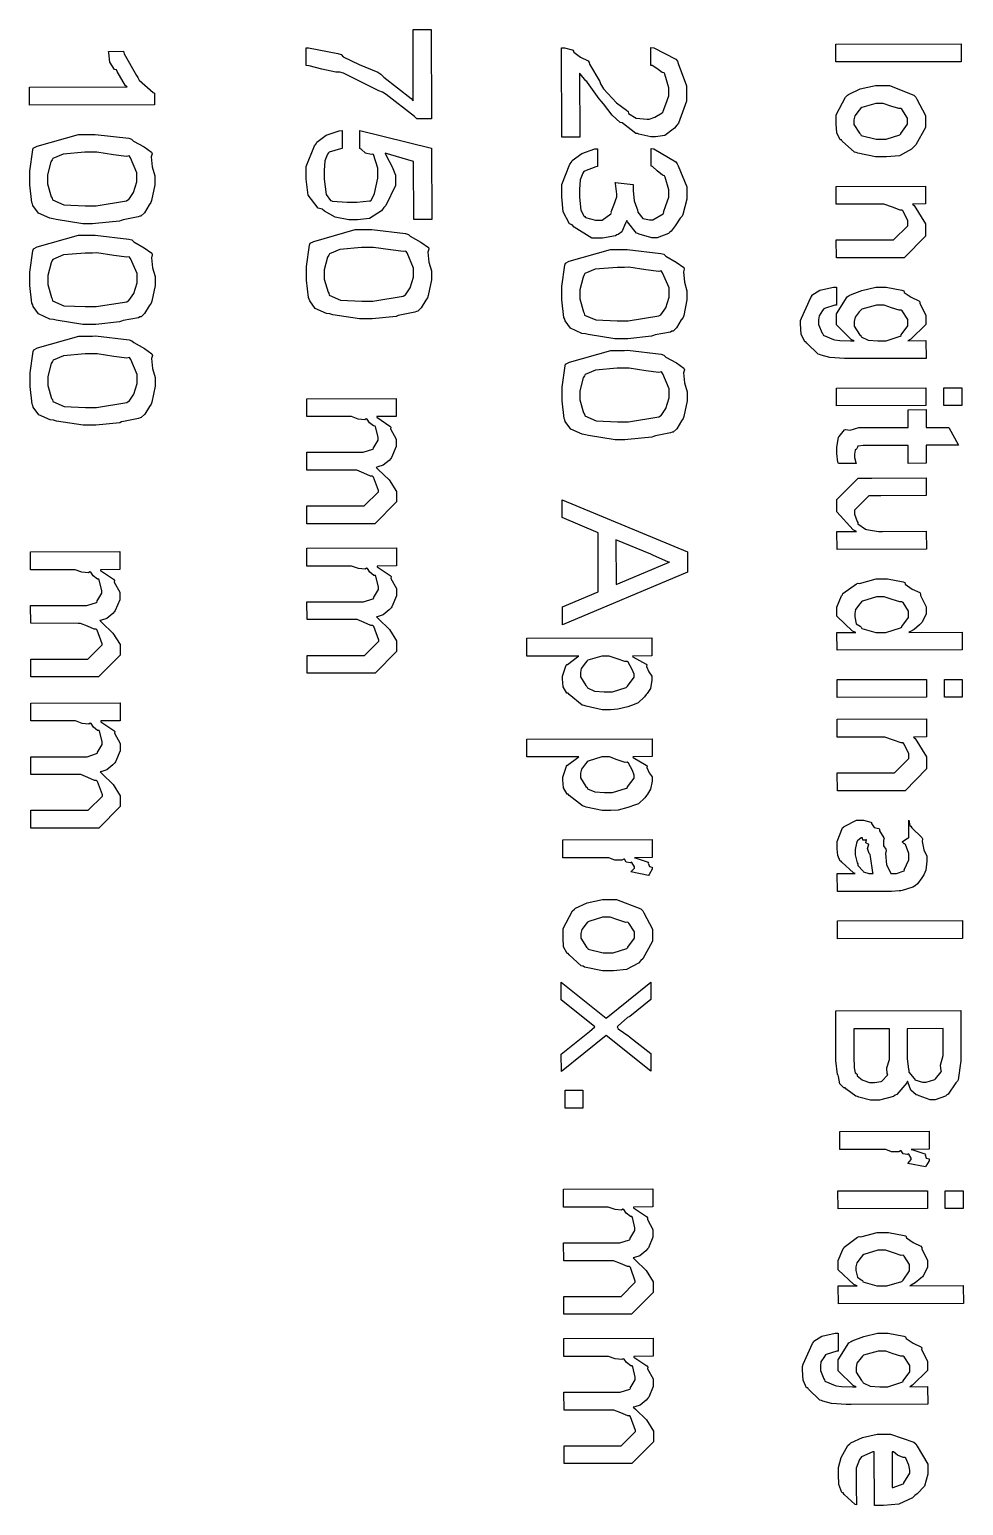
# Model space of a CAD drawing. Extents: x 0.1 to 11.6, y 0.3 to 16.2.
# Drawn here: x 8.088 to 8.814, y 1.552 to 2.7 of the extents above; entities that cross this region are included whole.
import ezdxf

# ---------------------------------------------------------------- set-up
doc = ezdxf.new("R2010")
doc.units = 0
doc.header["$MEASUREMENT"] = 0

msp = doc.modelspace()

# ---------------------------------------------------------------- linework, layer by layer
at = {"color": 0}
for points in [[(8.38618, 2.69988), (8.40007, 2.69988), (8.40028, 2.63043), (8.389, 2.63043), (8.38699, 2.63217), (8.36501, 2.64936), (8.36231, 2.65104), (8.35926, 2.65218), (8.33192, 2.66581), (8.3291, 2.66667), (8.32607, 2.66667), (8.315, 2.669), (8.30524, 2.67171), (8.30285, 2.67188), (8.30285, 2.68576), (8.30469, 2.68576), (8.32747, 2.68121), (8.33018, 2.68033), (8.33171, 2.67876), (8.34418, 2.67279), (8.35851, 2.66678), (8.361, 2.66515), (8.36328, 2.66292), (8.38444, 2.64615), (8.38618, 2.64432), (8.38618, 2.69988)], [(8.51546, 2.61615), (8.50157, 2.61615), (8.50136, 2.6856), (8.50364, 2.6856), (8.50971, 2.68419), (8.51047, 2.68386), (8.5109, 2.68235), (8.516, 2.67844), (8.52197, 2.6754), (8.52285, 2.67432), (8.52306, 2.67301), (8.53108, 2.65935), (8.53174, 2.65761), (8.53392, 2.65386), (8.54394, 2.64274), (8.55186, 2.6371), (8.55301, 2.63612), (8.55333, 2.6346), (8.55931, 2.63092), (8.56788, 2.63026), (8.5695, 2.63026), (8.5695, 2.63026), (8.57383, 2.63167), (8.5796, 2.63499), (8.58035, 2.6359), (8.58024, 2.63639), (8.58236, 2.64171), (8.58469, 2.64843), (8.58469, 2.65067), (8.58469, 2.65451), (8.5816, 2.6651), (8.581, 2.66607), (8.57954, 2.66639), (8.57531, 2.66949), (8.57189, 2.67193), (8.57081, 2.67193), (8.57081, 2.68582), (8.57303, 2.68554), (8.59022, 2.67671), (8.59142, 2.67518), (8.59201, 2.67333), (8.59858, 2.65619), (8.59858, 2.65044), (8.59858, 2.64421), (8.59224, 2.627), (8.59099, 2.62549), (8.58919, 2.62321), (8.5816, 2.61751), (8.57428, 2.61637), (8.57189, 2.61637), (8.57081, 2.61637), (8.56131, 2.61854), (8.56039, 2.61897), (8.55914, 2.61914), (8.54949, 2.62646), (8.54844, 2.62744), (8.54693, 2.62756), (8.54058, 2.63325), (8.53401, 2.64219), (8.53239, 2.64393), (8.53071, 2.64589), (8.5216, 2.65869), (8.52111, 2.65935), (8.52012, 2.65989), (8.51574, 2.66542), (8.51525, 2.66585), (8.51546, 2.61615)], [(8.71463, 2.68853), (8.81185, 2.68875), (8.81185, 2.67486), (8.71463, 2.67464), (8.71463, 2.68853)], [(8.08794, 2.64117), (8.08794, 2.65506), (8.16368, 2.65528), (8.16243, 2.65608), (8.15608, 2.66715), (8.15543, 2.66851), (8.15397, 2.66872), (8.15033, 2.67449), (8.14968, 2.68181), (8.14936, 2.68283), (8.16086, 2.68306), (8.16135, 2.6811), (8.17106, 2.66411), (8.17215, 2.66265), (8.17318, 2.6606), (8.18408, 2.65093), (8.18517, 2.65028), (8.18517, 2.64139), (8.08794, 2.64117)], [(8.7494, 2.65631), (8.75624, 2.65631), (8.77522, 2.64893), (8.77675, 2.6474), (8.7774, 2.64572), (8.78412, 2.63303), (8.78412, 2.62875), (8.78412, 2.62375), (8.77669, 2.61008), (8.77522, 2.60878), (8.77333, 2.60676), (8.76394, 2.60178), (8.75385, 2.60075), (8.75049, 2.60075), (8.74544, 2.60075), (8.7315, 2.60368), (8.73031, 2.60422), (8.72889, 2.60454), (8.71946, 2.61313), (8.71881, 2.61421), (8.71793, 2.61421), (8.71517, 2.61942), (8.71468, 2.62625), (8.71468, 2.62853), (8.71468, 2.63357), (8.72206, 2.6474), (8.72358, 2.64871), (8.72428, 2.64947), (8.73335, 2.65365), (8.74539, 2.65631), (8.7494, 2.65631)], [(8.7494, 2.64242), (8.7455, 2.64242), (8.73465, 2.63917), (8.73378, 2.63851), (8.73258, 2.63715), (8.72922, 2.63286), (8.72857, 2.62961), (8.72857, 2.62853), (8.72857, 2.62603), (8.73292, 2.61919), (8.73378, 2.61854), (8.73421, 2.61757), (8.74593, 2.61464), (8.74983, 2.61464), (8.75364, 2.61464), (8.76417, 2.61811), (8.76503, 2.61876), (8.76514, 2.61908), (8.77024, 2.62619), (8.77024, 2.62853), (8.77024, 2.63103), (8.7659, 2.63786), (8.76503, 2.63851), (8.7634, 2.63835), (8.75738, 2.64025), (8.75136, 2.64242), (8.7494, 2.64242)], [(8.13667, 2.61833), (8.13889, 2.61837), (8.16499, 2.61529), (8.16726, 2.61464), (8.16872, 2.61317), (8.17692, 2.60856), (8.18278, 2.60443), (8.18311, 2.60314), (8.18246, 2.60086), (8.18322, 2.59299), (8.18528, 2.58615), (8.18528, 2.58382), (8.18528, 2.57921), (8.18272, 2.567), (8.18224, 2.56538), (8.18083, 2.56353), (8.17725, 2.55746), (8.17454, 2.55485), (8.17356, 2.55474), (8.17236, 2.55414), (8.16065, 2.55192), (8.15924, 2.55149), (8.15772, 2.55089), (8.13921, 2.54893), (8.13689, 2.54887), (8.12924, 2.54887), (8.10856, 2.55214), (8.10628, 2.55279), (8.10363, 2.55311), (8.09483, 2.55707), (8.0906, 2.56299), (8.09022, 2.56429), (8.08968, 2.56543), (8.08806, 2.5791), (8.08806, 2.5836), (8.08806, 2.58963), (8.09039, 2.60628), (8.09088, 2.60769), (8.09375, 2.60921), (8.12592, 2.61832), (8.13667, 2.61833)], [(8.33078, 2.62125), (8.33078, 2.60736), (8.32958, 2.60715), (8.3209, 2.60443), (8.32036, 2.60411), (8.3195, 2.60292), (8.31733, 2.59771), (8.31689, 2.59017), (8.31689, 2.58763), (8.31689, 2.58361), (8.31836, 2.57156), (8.32178, 2.567), (8.32275, 2.56679), (8.32324, 2.56651), (8.33475, 2.56569), (8.3386, 2.56569), (8.34224, 2.56569), (8.35221, 2.56662), (8.35314, 2.56679), (8.35331, 2.56685), (8.35612, 2.57249), (8.35856, 2.58436), (8.35856, 2.58826), (8.35856, 2.59196), (8.35531, 2.60275), (8.35465, 2.60303), (8.3534, 2.6026), (8.3489, 2.60374), (8.34565, 2.60693), (8.34467, 2.60736), (8.34467, 2.62125), (8.40022, 2.60758), (8.40044, 2.55203), (8.38656, 2.55203), (8.38633, 2.59717), (8.36442, 2.60368), (8.36524, 2.60135), (8.36968, 2.59304), (8.37244, 2.58653), (8.37244, 2.58436), (8.37244, 2.57861), (8.36486, 2.56293), (8.36333, 2.56136), (8.36139, 2.55897), (8.35221, 2.553), (8.34278, 2.55181), (8.33968, 2.55182), (8.3361, 2.55181), (8.32553, 2.55393), (8.31711, 2.55871), (8.31537, 2.56006), (8.31228, 2.56108), (8.30453, 2.57107), (8.303, 2.5835), (8.303, 2.58763), (8.303, 2.59347), (8.30931, 2.60954), (8.3106, 2.61106), (8.31119, 2.61225), (8.31847, 2.61762), (8.32867, 2.62104), (8.33078, 2.62125)], [(8.52924, 2.60721), (8.52924, 2.59332), (8.528, 2.59299), (8.51915, 2.58974), (8.51861, 2.5894), (8.51779, 2.58826), (8.51574, 2.58311), (8.51535, 2.57547), (8.51535, 2.57292), (8.51535, 2.56956), (8.51633, 2.55946), (8.51878, 2.5549), (8.51947, 2.55447), (8.51986, 2.55376), (8.52767, 2.55165), (8.53033, 2.55165), (8.53282, 2.55165), (8.53961, 2.55653), (8.54031, 2.55751), (8.54004, 2.558), (8.54199, 2.56321), (8.54443, 2.56972), (8.54443, 2.57183), (8.54432, 2.57194), (8.54335, 2.58008), (8.54312, 2.58094), (8.55701, 2.57943), (8.55701, 2.57894), (8.55701, 2.57785), (8.55701, 2.57747), (8.55701, 2.57476), (8.55783, 2.56657), (8.5599, 2.56099), (8.5605, 2.55968), (8.56071, 2.55789), (8.56446, 2.55285), (8.56961, 2.55186), (8.57135, 2.55186), (8.57226, 2.55186), (8.58024, 2.55658), (8.58089, 2.55751), (8.58068, 2.55794), (8.58251, 2.56304), (8.58479, 2.5695), (8.58479, 2.57161), (8.58479, 2.57525), (8.58188, 2.58518), (8.58133, 2.58615), (8.57986, 2.58653), (8.57563, 2.59), (8.57206, 2.59326), (8.5709, 2.59353), (8.5709, 2.60742), (8.57308, 2.60699), (8.59011, 2.59706), (8.59131, 2.59549), (8.59196, 2.59375), (8.59868, 2.57764), (8.59868, 2.57226), (8.59868, 2.56787), (8.5956, 2.55604), (8.595, 2.55468), (8.59353, 2.55306), (8.58957, 2.54714), (8.58643, 2.54303), (8.58544, 2.54232), (8.58442, 2.54124), (8.57557, 2.53797), (8.57264, 2.53797), (8.5714, 2.53797), (8.56158, 2.54069), (8.56071, 2.54124), (8.55951, 2.5415), (8.55257, 2.55029), (8.55203, 2.55143), (8.55111, 2.54921), (8.54813, 2.54249), (8.5454, 2.54058), (8.54443, 2.54015), (8.54335, 2.53956), (8.53326, 2.53776), (8.52989, 2.53776), (8.52485, 2.53776), (8.51113, 2.54628), (8.50971, 2.54796), (8.50765, 2.54878), (8.5025, 2.55811), (8.50146, 2.56972), (8.50146, 2.57357), (8.50146, 2.57937), (8.50776, 2.59526), (8.50906, 2.59679), (8.50971, 2.59804), (8.51704, 2.60357), (8.52718, 2.60699), (8.52924, 2.60721)], [(8.13667, 2.60444), (8.13097, 2.60444), (8.11404, 2.60297), (8.10596, 2.59956), (8.10542, 2.59858), (8.10454, 2.5969), (8.10194, 2.58697), (8.10194, 2.58361), (8.10194, 2.57992), (8.10482, 2.56982), (8.10542, 2.56885), (8.10568, 2.56733), (8.11447, 2.56353), (8.13108, 2.56278), (8.13667, 2.56278), (8.1396, 2.56282), (8.16331, 2.56662), (8.16444, 2.56733), (8.16499, 2.56765), (8.16872, 2.57303), (8.17139, 2.58132), (8.17139, 2.58404), (8.17139, 2.58843), (8.16629, 2.60015), (8.16531, 2.60161), (8.16336, 2.60124), (8.15326, 2.60249), (8.14014, 2.60449), (8.13667, 2.60444)], [(8.71479, 2.5779), (8.78424, 2.57813), (8.78424, 2.56424), (8.77403, 2.56401), (8.77539, 2.56293), (8.78424, 2.54878), (8.78424, 2.54406), (8.78424, 2.53928), (8.76774, 2.52235), (8.75668, 2.52235), (8.71501, 2.52235), (8.71479, 2.53624), (8.75342, 2.53624), (8.75928, 2.53624), (8.77035, 2.54731), (8.77035, 2.54839), (8.77035, 2.55117), (8.76671, 2.55871), (8.766, 2.55946), (8.76449, 2.55946), (8.75846, 2.56174), (8.75174, 2.56401), (8.74951, 2.56401), (8.71479, 2.56401), (8.71479, 2.5779)], [(8.13683, 2.53993), (8.13906, 2.53999), (8.16515, 2.53689), (8.16743, 2.53624), (8.16889, 2.53478), (8.17708, 2.53017), (8.18294, 2.52604), (8.18326, 2.52474), (8.18261, 2.52246), (8.18338, 2.5146), (8.18544, 2.50775), (8.18544, 2.50543), (8.18544, 2.50081), (8.18289, 2.48861), (8.1824, 2.48697), (8.18099, 2.48514), (8.1774, 2.47906), (8.17469, 2.47646), (8.17372, 2.47635), (8.17253, 2.47575), (8.16081, 2.47353), (8.1594, 2.47308), (8.15788, 2.47249), (8.13937, 2.47054), (8.13704, 2.47049), (8.12939, 2.47049), (8.10872, 2.47374), (8.10644, 2.47439), (8.10379, 2.47472), (8.095, 2.47868), (8.09076, 2.4846), (8.09039, 2.48589), (8.08985, 2.48703), (8.08822, 2.50071), (8.08822, 2.50521), (8.08822, 2.51122), (8.09056, 2.52789), (8.09104, 2.52929), (8.09392, 2.53082), (8.12608, 2.53993), (8.13683, 2.53993)], [(8.35172, 2.54426), (8.35394, 2.54432), (8.38004, 2.54124), (8.38232, 2.54058), (8.38379, 2.53911), (8.39199, 2.5345), (8.39785, 2.53037), (8.39817, 2.52908), (8.39751, 2.52681), (8.39828, 2.51893), (8.40033, 2.5121), (8.40033, 2.50976), (8.40033, 2.50515), (8.39779, 2.49294), (8.39731, 2.49132), (8.39589, 2.48947), (8.39231, 2.4834), (8.3896, 2.48079), (8.38863, 2.48068), (8.38743, 2.48008), (8.37571, 2.47786), (8.37429, 2.47743), (8.37278, 2.47683), (8.35428, 2.47487), (8.35194, 2.47483), (8.34429, 2.47483), (8.32363, 2.47808), (8.32135, 2.47874), (8.31868, 2.47906), (8.3099, 2.48301), (8.30567, 2.48893), (8.30529, 2.49024), (8.30475, 2.49137), (8.30311, 2.50504), (8.30311, 2.50954), (8.30311, 2.51557), (8.30544, 2.53222), (8.30593, 2.53364), (8.30881, 2.53515), (8.34099, 2.54426), (8.35172, 2.54426)], [(8.13683, 2.52604), (8.13112, 2.52604), (8.11421, 2.52457), (8.10612, 2.52115), (8.10558, 2.52018), (8.10471, 2.5185), (8.10211, 2.50857), (8.10211, 2.50521), (8.10211, 2.50151), (8.10499, 2.49143), (8.10558, 2.49044), (8.10585, 2.48893), (8.11464, 2.48514), (8.13124, 2.48438), (8.13683, 2.48438), (8.13976, 2.48443), (8.16347, 2.48822), (8.16461, 2.48893), (8.16515, 2.48925), (8.16889, 2.49463), (8.17156, 2.50293), (8.17156, 2.50564), (8.17156, 2.51004), (8.16644, 2.52175), (8.16547, 2.52322), (8.16351, 2.52283), (8.15343, 2.52408), (8.14031, 2.5261), (8.13683, 2.52604)], [(8.35172, 2.53037), (8.34603, 2.53037), (8.3291, 2.52892), (8.32101, 2.5255), (8.32047, 2.52453), (8.31961, 2.52285), (8.317, 2.51292), (8.317, 2.50954), (8.317, 2.50586), (8.31988, 2.49576), (8.32047, 2.49479), (8.32075, 2.49328), (8.32954, 2.48947), (8.34614, 2.48872), (8.35172, 2.48872), (8.35465, 2.48876), (8.37836, 2.49257), (8.3795, 2.49328), (8.38004, 2.4936), (8.38379, 2.49897), (8.38644, 2.50726), (8.38644, 2.50999), (8.38644, 2.51438), (8.38135, 2.5261), (8.38038, 2.52756), (8.37842, 2.52718), (8.36833, 2.52843), (8.35519, 2.53043), (8.35172, 2.53037)], [(8.55024, 2.52881), (8.55246, 2.52886), (8.57856, 2.52576), (8.58083, 2.52511), (8.58231, 2.52365), (8.5905, 2.51904), (8.59636, 2.51492), (8.59668, 2.51361), (8.59603, 2.51133), (8.59679, 2.50347), (8.59885, 2.49664), (8.59885, 2.49431), (8.59885, 2.48969), (8.59631, 2.47749), (8.59581, 2.47586), (8.5944, 2.47401), (8.59082, 2.46793), (8.58811, 2.46533), (8.58713, 2.46522), (8.58594, 2.46463), (8.57422, 2.4624), (8.57281, 2.46197), (8.57129, 2.46137), (8.55279, 2.45942), (8.55046, 2.45936), (8.54281, 2.45936), (8.52214, 2.46261), (8.51986, 2.46326), (8.51719, 2.4636), (8.5084, 2.46756), (8.50418, 2.47347), (8.50379, 2.47476), (8.50325, 2.47592), (8.50163, 2.48958), (8.50163, 2.49408), (8.50163, 2.50011), (8.50396, 2.51676), (8.50444, 2.51818), (8.50732, 2.51969), (8.5395, 2.52881), (8.55024, 2.52881)], [(8.55024, 2.51492), (8.54454, 2.51492), (8.52761, 2.51346), (8.51953, 2.51004), (8.51899, 2.50906), (8.51812, 2.50738), (8.51551, 2.49744), (8.51551, 2.49408), (8.51551, 2.4904), (8.51839, 2.48031), (8.51899, 2.47933), (8.51926, 2.47781), (8.52806, 2.47401), (8.54465, 2.47325), (8.55024, 2.47325), (8.55317, 2.47331), (8.57687, 2.47711), (8.57801, 2.47781), (8.57856, 2.47814), (8.58231, 2.48351), (8.58496, 2.49181), (8.58496, 2.49451), (8.58496, 2.49892), (8.57986, 2.51064), (8.57889, 2.5121), (8.57693, 2.51172), (8.56685, 2.51296), (8.55371, 2.51497), (8.55024, 2.51492)], [(8.71496, 2.49951), (8.71496, 2.48562), (8.71382, 2.48551), (8.70568, 2.48301), (8.70518, 2.48258), (8.70426, 2.48128), (8.70156, 2.47715), (8.70107, 2.47407), (8.70107, 2.47304), (8.70107, 2.4706), (8.70378, 2.46386), (8.70432, 2.46326), (8.7046, 2.46224), (8.71263, 2.45871), (8.71365, 2.4585), (8.71365, 2.4585), (8.71761, 2.45796), (8.72601, 2.45785), (8.72885, 2.45785), (8.72651, 2.45893), (8.71496, 2.47032), (8.71496, 2.47412), (8.71496, 2.47885), (8.72325, 2.49192), (8.72493, 2.493), (8.72581, 2.49349), (8.73481, 2.49701), (8.74561, 2.49951), (8.74924, 2.49951), (8.75375, 2.49951), (8.76585, 2.49718), (8.76725, 2.49669), (8.76774, 2.49528), (8.77317, 2.49164), (8.77908, 2.48899), (8.77983, 2.48801), (8.77979, 2.48687), (8.7844, 2.47781), (8.7844, 2.47478), (8.7844, 2.47054), (8.77279, 2.45899), (8.77051, 2.45785), (8.7844, 2.45807), (8.78461, 2.44418), (8.72493, 2.44396), (8.72114, 2.44396), (8.70981, 2.44476), (8.70301, 2.44667), (8.70193, 2.44721), (8.70074, 2.44749), (8.69194, 2.45589), (8.69131, 2.45697), (8.69032, 2.45703), (8.68767, 2.46294), (8.68718, 2.47103), (8.68718, 2.47368), (8.68772, 2.47547), (8.69499, 2.49137), (8.69586, 2.49257), (8.69596, 2.49322), (8.70215, 2.49707), (8.71263, 2.49957), (8.71496, 2.49951)], [(8.75011, 2.48562), (8.74604, 2.48562), (8.73469, 2.48236), (8.73383, 2.48172), (8.73269, 2.48036), (8.72944, 2.47607), (8.72885, 2.47282), (8.72885, 2.47174), (8.72885, 2.46929), (8.73297, 2.46263), (8.73383, 2.46197), (8.73426, 2.46094), (8.73975, 2.45839), (8.74718, 2.45785), (8.74968, 2.45785), (8.75358, 2.45785), (8.76443, 2.46132), (8.76531, 2.46197), (8.7654, 2.46235), (8.77051, 2.46957), (8.77051, 2.47196), (8.77051, 2.47439), (8.76617, 2.48107), (8.76531, 2.48172), (8.76367, 2.48156), (8.75776, 2.48346), (8.75201, 2.48562), (8.75011, 2.48562)], [(8.13693, 2.46153), (8.13917, 2.46158), (8.16525, 2.4585), (8.16754, 2.45785), (8.169, 2.45637), (8.17719, 2.45176), (8.18306, 2.44764), (8.18338, 2.44635), (8.18272, 2.44407), (8.18349, 2.43619), (8.18554, 2.42936), (8.18554, 2.42703), (8.18554, 2.42242), (8.183, 2.41021), (8.18251, 2.40858), (8.1811, 2.40674), (8.17751, 2.40067), (8.17481, 2.39806), (8.17383, 2.39794), (8.17264, 2.39735), (8.16092, 2.39513), (8.1595, 2.39469), (8.15799, 2.3941), (8.13949, 2.39214), (8.13715, 2.3921), (8.1295, 2.3921), (8.10883, 2.39535), (8.10656, 2.396), (8.10389, 2.39632), (8.09511, 2.40028), (8.09088, 2.40619), (8.0905, 2.4075), (8.08996, 2.40864), (8.08832, 2.42231), (8.08832, 2.42681), (8.08832, 2.43283), (8.09065, 2.44949), (8.09115, 2.4509), (8.09403, 2.45242), (8.12619, 2.46153), (8.13693, 2.46153)], [(8.13693, 2.44764), (8.13124, 2.44764), (8.11431, 2.44618), (8.10622, 2.44276), (8.10568, 2.44179), (8.10482, 2.44011), (8.10221, 2.43018), (8.10221, 2.42681), (8.10221, 2.42312), (8.10508, 2.41303), (8.10568, 2.41206), (8.10596, 2.41054), (8.11475, 2.40674), (8.13135, 2.40599), (8.13693, 2.40597), (8.13986, 2.40603), (8.16357, 2.40983), (8.16471, 2.41054), (8.16525, 2.41086), (8.169, 2.41624), (8.17165, 2.42453), (8.17165, 2.42725), (8.17165, 2.43164), (8.16656, 2.44336), (8.16558, 2.44482), (8.16363, 2.44444), (8.15354, 2.44569), (8.1404, 2.44769), (8.13693, 2.44764)], [(8.55035, 2.45036), (8.55257, 2.45042), (8.57867, 2.44732), (8.58094, 2.44667), (8.58242, 2.44521), (8.5906, 2.4406), (8.59646, 2.43647), (8.59679, 2.43517), (8.59614, 2.43289), (8.5969, 2.42503), (8.59896, 2.41818), (8.59896, 2.41585), (8.59896, 2.41124), (8.5964, 2.39903), (8.59592, 2.3974), (8.59451, 2.39556), (8.59093, 2.38949), (8.58822, 2.38687), (8.58724, 2.38678), (8.58604, 2.38618), (8.57433, 2.38394), (8.57292, 2.38351), (8.5714, 2.38292), (8.5529, 2.38097), (8.55057, 2.38092), (8.54292, 2.38092), (8.52225, 2.38417), (8.51997, 2.38482), (8.51731, 2.38514), (8.50851, 2.38911), (8.50429, 2.39501), (8.5039, 2.39632), (8.50336, 2.39746), (8.50174, 2.41114), (8.50174, 2.41564), (8.50174, 2.42165), (8.50407, 2.43832), (8.50456, 2.43972), (8.50743, 2.44124), (8.53961, 2.45036), (8.55035, 2.45036)], [(8.55035, 2.43647), (8.54465, 2.43647), (8.52772, 2.435), (8.51964, 2.43158), (8.5191, 2.43061), (8.51822, 2.42893), (8.51563, 2.419), (8.51563, 2.41564), (8.51563, 2.41194), (8.5185, 2.40186), (8.5191, 2.40088), (8.51938, 2.39936), (8.52815, 2.39556), (8.54476, 2.39481), (8.55035, 2.39481), (8.55328, 2.39486), (8.57699, 2.39865), (8.57813, 2.39936), (8.57867, 2.39968), (8.58242, 2.40506), (8.58507, 2.41336), (8.58507, 2.41607), (8.58507, 2.42046), (8.57997, 2.43218), (8.579, 2.43365), (8.57704, 2.43326), (8.56694, 2.43451), (8.55382, 2.43653), (8.55035, 2.43647)], [(8.30333, 2.41276), (8.37278, 2.41297), (8.37278, 2.39908), (8.35781, 2.39887), (8.35786, 2.39833), (8.36794, 2.39149), (8.36865, 2.39063), (8.36849, 2.38932), (8.37278, 2.38135), (8.37278, 2.37869), (8.37278, 2.3756), (8.36931, 2.36714), (8.36865, 2.36632), (8.36729, 2.36486), (8.36263, 2.361), (8.35856, 2.35969), (8.35736, 2.35938), (8.35894, 2.35786), (8.36751, 2.34961), (8.37299, 2.34065), (8.37299, 2.33768), (8.37299, 2.33247), (8.35628, 2.31554), (8.35021, 2.31554), (8.30354, 2.31554), (8.30354, 2.32943), (8.34347, 2.32943), (8.34803, 2.32943), (8.3591, 2.3405), (8.3591, 2.34114), (8.35906, 2.34136), (8.35531, 2.35189), (8.35454, 2.35265), (8.35303, 2.35265), (8.34765, 2.35493), (8.34224, 2.35721), (8.34044, 2.35721), (8.30354, 2.35721), (8.30333, 2.3711), (8.34457, 2.3711), (8.34722, 2.3711), (8.3546, 2.37349), (8.35519, 2.37392), (8.35493, 2.37414), (8.35889, 2.38064), (8.35889, 2.38282), (8.35889, 2.38282), (8.35688, 2.39085), (8.3565, 2.39149), (8.35536, 2.3916), (8.35211, 2.3941), (8.35032, 2.39686), (8.34956, 2.39714), (8.34842, 2.39643), (8.34338, 2.39697), (8.33806, 2.39887), (8.33632, 2.39887), (8.30333, 2.39887), (8.30333, 2.41276)], [(8.71511, 2.42111), (8.78456, 2.42133), (8.78456, 2.40744), (8.71511, 2.40722), (8.71511, 2.42111)], [(8.79844, 2.42133), (8.81233, 2.42133), (8.81233, 2.40744), (8.79844, 2.40744), (8.79844, 2.42133)], [(8.73036, 2.36253), (8.71647, 2.36253), (8.71615, 2.36344), (8.71517, 2.37011), (8.71517, 2.37229), (8.71517, 2.37506), (8.71658, 2.38271), (8.7169, 2.38336), (8.71707, 2.3834), (8.72136, 2.38851), (8.7219, 2.38878), (8.7219, 2.38878), (8.72569, 2.3884), (8.73226, 2.39031), (8.73449, 2.39031), (8.77072, 2.39031), (8.77072, 2.40419), (8.78461, 2.4044), (8.78461, 2.39051), (8.8024, 2.39051), (8.80979, 2.37663), (8.78461, 2.37663), (8.78461, 2.36274), (8.77072, 2.36253), (8.77072, 2.37642), (8.73708, 2.37642), (8.73574, 2.37642), (8.73188, 2.37588), (8.73167, 2.37576), (8.73144, 2.37511), (8.73025, 2.3731), (8.72971, 2.37337), (8.72971, 2.37337), (8.72954, 2.37272), (8.72906, 2.36963), (8.72906, 2.3686), (8.72906, 2.36708), (8.73014, 2.36317), (8.73036, 2.36253)], [(8.71522, 2.30946), (8.73062, 2.30946), (8.72792, 2.31071), (8.71522, 2.32476), (8.71522, 2.32943), (8.71522, 2.33442), (8.73193, 2.35113), (8.74257, 2.35113), (8.78467, 2.35135), (8.78467, 2.33746), (8.74951, 2.33724), (8.74018, 2.33724), (8.72911, 2.32617), (8.72911, 2.32508), (8.72911, 2.32297), (8.73107, 2.31728), (8.7315, 2.31662), (8.73172, 2.31538), (8.73753, 2.31147), (8.73822, 2.31119), (8.73822, 2.31108), (8.74767, 2.30946), (8.75082, 2.30946), (8.78467, 2.30968), (8.78489, 2.29579), (8.71544, 2.29557), (8.71522, 2.30946)], [(8.50196, 2.33419), (8.59918, 2.29383), (8.59918, 2.27778), (8.50217, 2.23699), (8.50217, 2.25086), (8.52994, 2.26258), (8.52974, 2.3086), (8.50196, 2.32031), (8.50196, 2.33419)], [(8.30354, 2.29656), (8.37299, 2.29676), (8.37299, 2.28288), (8.35801, 2.28267), (8.35807, 2.28211), (8.36817, 2.27528), (8.36888, 2.27442), (8.36871, 2.27311), (8.37299, 2.26514), (8.37299, 2.26247), (8.37299, 2.25939), (8.36951, 2.25092), (8.36888, 2.25011), (8.36751, 2.24864), (8.36285, 2.24479), (8.35878, 2.24349), (8.35758, 2.24317), (8.35915, 2.24164), (8.36774, 2.2334), (8.37321, 2.22444), (8.37321, 2.22146), (8.37321, 2.21625), (8.3565, 2.19933), (8.35042, 2.19933), (8.30376, 2.19933), (8.30376, 2.21322), (8.34369, 2.21321), (8.34825, 2.21322), (8.35932, 2.22428), (8.35932, 2.22493), (8.35926, 2.22515), (8.35553, 2.23568), (8.35476, 2.23643), (8.35325, 2.23643), (8.34788, 2.23872), (8.34244, 2.241), (8.34065, 2.241), (8.30376, 2.241), (8.30354, 2.25489), (8.34478, 2.25489), (8.34744, 2.25489), (8.35482, 2.25726), (8.35542, 2.25771), (8.35514, 2.25792), (8.35911, 2.26443), (8.3591, 2.2666), (8.3591, 2.2666), (8.3571, 2.27462), (8.35672, 2.27528), (8.35558, 2.27539), (8.35232, 2.27789), (8.35053, 2.28065), (8.34978, 2.28093), (8.34864, 2.28022), (8.34358, 2.28076), (8.33826, 2.28267), (8.33653, 2.28267), (8.30354, 2.28267), (8.30354, 2.29656)], [(8.54362, 2.30294), (8.54383, 2.26824), (8.5714, 2.27994), (8.57346, 2.28071), (8.58501, 2.28569), (8.58529, 2.28581), (8.58436, 2.28558), (8.57226, 2.29124), (8.57075, 2.29189), (8.54362, 2.30294)], [(8.0886, 2.29368), (8.15804, 2.29389), (8.15804, 2.28), (8.14307, 2.27979), (8.14312, 2.27924), (8.15321, 2.2724), (8.15392, 2.27154), (8.15375, 2.27024), (8.15804, 2.26226), (8.15804, 2.2596), (8.15804, 2.25651), (8.15457, 2.24804), (8.15392, 2.24724), (8.15256, 2.24576), (8.14789, 2.24192), (8.14383, 2.24061), (8.14264, 2.24029), (8.14421, 2.23876), (8.15278, 2.23053), (8.15826, 2.22157), (8.15825, 2.21858), (8.15826, 2.21338), (8.14154, 2.19644), (8.13547, 2.19644), (8.08882, 2.19644), (8.08882, 2.21033), (8.12875, 2.21033), (8.13331, 2.21033), (8.14438, 2.2214), (8.14438, 2.22206), (8.14432, 2.22228), (8.14057, 2.23281), (8.13981, 2.23356), (8.13829, 2.23356), (8.13292, 2.23583), (8.1275, 2.23811), (8.12571, 2.23811), (8.08882, 2.23813), (8.0886, 2.25201), (8.12983, 2.25201), (8.13249, 2.252), (8.13986, 2.25439), (8.14046, 2.25483), (8.14019, 2.25504), (8.14415, 2.26156), (8.14415, 2.26372), (8.14415, 2.26372), (8.14214, 2.27175), (8.14176, 2.2724), (8.14063, 2.27251), (8.13737, 2.27501), (8.13558, 2.27778), (8.13482, 2.27806), (8.13368, 2.27735), (8.12864, 2.27789), (8.12332, 2.27978), (8.12158, 2.27978), (8.0886, 2.27979), (8.0886, 2.29368)], [(8.71533, 2.23107), (8.73008, 2.23107), (8.72754, 2.23204), (8.71533, 2.24371), (8.71533, 2.24756), (8.71533, 2.25076), (8.71892, 2.25939), (8.71967, 2.26036), (8.72, 2.26124), (8.73053, 2.26893), (8.73182, 2.26947), (8.73292, 2.26915), (8.74576, 2.27274), (8.75006, 2.27274), (8.75456, 2.27274), (8.76671, 2.2704), (8.76807, 2.26992), (8.76844, 2.2685), (8.77376, 2.26481), (8.77968, 2.26199), (8.78043, 2.26101), (8.78033, 2.25987), (8.78478, 2.25082), (8.78478, 2.24778), (8.78478, 2.24539), (8.78153, 2.23893), (8.78088, 2.23822), (8.77951, 2.23703), (8.77528, 2.2334), (8.77208, 2.23156), (8.77111, 2.23107), (8.81256, 2.23128), (8.81278, 2.21739), (8.71556, 2.21718), (8.71533, 2.23107)], [(8.75006, 2.25885), (8.74615, 2.25885), (8.73529, 2.25543), (8.73443, 2.25472), (8.73324, 2.25336), (8.72988, 2.24897), (8.72922, 2.24582), (8.72922, 2.24474), (8.72922, 2.24306), (8.73042, 2.23785), (8.73335, 2.23583), (8.73421, 2.23518), (8.7346, 2.23415), (8.7455, 2.23107), (8.74918, 2.23107), (8.75331, 2.23107), (8.76481, 2.23454), (8.76568, 2.23519), (8.76579, 2.23557), (8.77089, 2.24278), (8.77089, 2.24517), (8.77089, 2.24761), (8.76671, 2.25428), (8.7659, 2.25493), (8.76432, 2.25478), (8.75831, 2.25667), (8.75211, 2.25885), (8.75006, 2.25885)], [(8.47433, 2.2265), (8.57156, 2.22672), (8.57156, 2.21283), (8.55658, 2.21263), (8.55675, 2.21212), (8.567, 2.20632), (8.56765, 2.20568), (8.56744, 2.20449), (8.56928, 2.20036), (8.57156, 2.19706), (8.57156, 2.1959), (8.57156, 2.19385), (8.57042, 2.18756), (8.56793, 2.18365), (8.56722, 2.18267), (8.56581, 2.18087), (8.56088, 2.17617), (8.55638, 2.17449), (8.55507, 2.17399), (8.55279, 2.17324), (8.54519, 2.17133), (8.53939, 2.17094), (8.53749, 2.17096), (8.53288, 2.17096), (8.5204, 2.17367), (8.51904, 2.17421), (8.51742, 2.17449), (8.50722, 2.18272), (8.50646, 2.18375), (8.50553, 2.18375), (8.50265, 2.18864), (8.50211, 2.19493), (8.50211, 2.19699), (8.50211, 2.19699), (8.50499, 2.20546), (8.50558, 2.20611), (8.50592, 2.20617), (8.51378, 2.21218), (8.51471, 2.21263), (8.47433, 2.21261), (8.47433, 2.2265)], [(8.5364, 2.21261), (8.53256, 2.21261), (8.52181, 2.20936), (8.521, 2.20871), (8.51986, 2.20735), (8.5166, 2.20301), (8.516, 2.19997), (8.516, 2.19894), (8.516, 2.19644), (8.52012, 2.18967), (8.521, 2.18896), (8.52143, 2.18793), (8.52696, 2.18539), (8.5345, 2.18483), (8.53706, 2.18483), (8.5409, 2.18483), (8.5516, 2.18831), (8.55246, 2.18896), (8.55257, 2.18929), (8.55767, 2.19624), (8.55767, 2.19851), (8.55767, 2.19851), (8.55626, 2.20215), (8.55311, 2.20779), (8.55225, 2.2085), (8.55063, 2.20839), (8.54449, 2.21039), (8.53842, 2.21263), (8.5364, 2.21261)], [(8.7155, 2.19433), (8.78494, 2.19456), (8.78494, 2.18067), (8.7155, 2.18044), (8.7155, 2.19433)], [(8.79883, 2.19456), (8.81272, 2.19456), (8.81272, 2.18067), (8.79883, 2.18067), (8.79883, 2.19456)], [(8.08882, 2.17606), (8.15826, 2.17626), (8.15826, 2.16237), (8.14328, 2.16217), (8.14333, 2.16162), (8.15343, 2.15479), (8.15414, 2.15392), (8.15397, 2.15261), (8.15826, 2.14464), (8.15826, 2.14199), (8.15826, 2.13889), (8.15479, 2.13043), (8.15414, 2.12961), (8.15278, 2.12814), (8.14811, 2.12429), (8.14404, 2.12299), (8.14285, 2.12267), (8.14442, 2.12115), (8.153, 2.1129), (8.15847, 2.10394), (8.15847, 2.10096), (8.15847, 2.09575), (8.14176, 2.07883), (8.13569, 2.07883), (8.08903, 2.07883), (8.08903, 2.09272), (8.12896, 2.09272), (8.13351, 2.09272), (8.14458, 2.10379), (8.14458, 2.10444), (8.14453, 2.10465), (8.14079, 2.11518), (8.14003, 2.11594), (8.13851, 2.11593), (8.13314, 2.11822), (8.12771, 2.1205), (8.12592, 2.1205), (8.08903, 2.1205), (8.08882, 2.13439), (8.13004, 2.13439), (8.13271, 2.13439), (8.14008, 2.13678), (8.14068, 2.13721), (8.1404, 2.13742), (8.14438, 2.14393), (8.14438, 2.1461), (8.14438, 2.1461), (8.14236, 2.15414), (8.14199, 2.15479), (8.14085, 2.15489), (8.13758, 2.15739), (8.13579, 2.16015), (8.13504, 2.16043), (8.1339, 2.15972), (8.12885, 2.16026), (8.12354, 2.16217), (8.12181, 2.16217), (8.08882, 2.16217), (8.08882, 2.17606)], [(8.71556, 2.16351), (8.785, 2.16374), (8.785, 2.14985), (8.77479, 2.14962), (8.77615, 2.14854), (8.785, 2.13439), (8.785, 2.12967), (8.785, 2.12489), (8.7685, 2.10797), (8.75743, 2.10796), (8.71576, 2.10796), (8.71556, 2.12185), (8.75418, 2.12185), (8.76004, 2.12186), (8.77111, 2.13292), (8.77111, 2.134), (8.77111, 2.13678), (8.76747, 2.14432), (8.76676, 2.14507), (8.76525, 2.14507), (8.75922, 2.14735), (8.7525, 2.14962), (8.75028, 2.14962), (8.71556, 2.14962), (8.71556, 2.16351)], [(8.4745, 2.14811), (8.57172, 2.14833), (8.57172, 2.13444), (8.55675, 2.13422), (8.55692, 2.13374), (8.56717, 2.12793), (8.56782, 2.12728), (8.5676, 2.12608), (8.56944, 2.12196), (8.57172, 2.11865), (8.57172, 2.11751), (8.57172, 2.11546), (8.57058, 2.10915), (8.56808, 2.10525), (8.56739, 2.10428), (8.56597, 2.10249), (8.56104, 2.09776), (8.55653, 2.09608), (8.55524, 2.0956), (8.55296, 2.09483), (8.54536, 2.09294), (8.53956, 2.09256), (8.53765, 2.09256), (8.53304, 2.09256), (8.52056, 2.09526), (8.51921, 2.09581), (8.51758, 2.09608), (8.50738, 2.10433), (8.50662, 2.10536), (8.50569, 2.10536), (8.50282, 2.11024), (8.50228, 2.11654), (8.50228, 2.1186), (8.50228, 2.1186), (8.50515, 2.12706), (8.50575, 2.12771), (8.50608, 2.12776), (8.51394, 2.13379), (8.51486, 2.13422), (8.4745, 2.13422), (8.4745, 2.14811)], [(8.53657, 2.13422), (8.53272, 2.13422), (8.52197, 2.13097), (8.52115, 2.13032), (8.52001, 2.12896), (8.51676, 2.12463), (8.51617, 2.12158), (8.51617, 2.12056), (8.51617, 2.11806), (8.52029, 2.11128), (8.52115, 2.11057), (8.5216, 2.10954), (8.52713, 2.10699), (8.53467, 2.10644), (8.53722, 2.10644), (8.54107, 2.10644), (8.55176, 2.10992), (8.55263, 2.11057), (8.55274, 2.11089), (8.55783, 2.11783), (8.55783, 2.12011), (8.55783, 2.12011), (8.55643, 2.12375), (8.55328, 2.12939), (8.5524, 2.1301), (8.55078, 2.12999), (8.54465, 2.132), (8.53857, 2.13422), (8.53657, 2.13422)], [(8.72954, 2.04346), (8.72825, 2.04422), (8.71924, 2.05236), (8.71869, 2.05322), (8.71793, 2.05328), (8.71604, 2.05746), (8.71565, 2.06278), (8.71565, 2.06451), (8.71565, 2.06836), (8.71978, 2.07904), (8.72065, 2.07992), (8.72108, 2.08008), (8.73068, 2.08512), (8.73389, 2.08512), (8.736, 2.08512), (8.74169, 2.0835), (8.74235, 2.08317), (8.74214, 2.08247), (8.74419, 2.07943), (8.74804, 2.0785), (8.74843, 2.07796), (8.74838, 2.07688), (8.7519, 2.07129), (8.75211, 2.07058), (8.75163, 2.06939), (8.75168, 2.06515), (8.75347, 2.06244), (8.75364, 2.06147), (8.75304, 2.05914), (8.75401, 2.0504), (8.75694, 2.04443), (8.75732, 2.04346), (8.75792, 2.04346), (8.75922, 2.04346), (8.75971, 2.04346), (8.76178, 2.04346), (8.76753, 2.04563), (8.76796, 2.04606), (8.76758, 2.0465), (8.77121, 2.05414), (8.77121, 2.05669), (8.77121, 2.05919), (8.76867, 2.06614), (8.76818, 2.06668), (8.76768, 2.06662), (8.766, 2.06819), (8.77018, 2.07101), (8.77121, 2.07124), (8.77121, 2.08512), (8.77115, 2.08512), (8.77192, 2.08083), (8.77274, 2.08035), (8.7736, 2.07904), (8.78131, 2.07167), (8.78185, 2.07058), (8.78153, 2.06853), (8.78293, 2.0619), (8.7851, 2.05701), (8.7851, 2.05539), (8.7851, 2.05311), (8.78444, 2.04628), (8.78293, 2.0426), (8.7825, 2.04172), (8.78136, 2.04021), (8.778, 2.03554), (8.77621, 2.03407), (8.77556, 2.03369), (8.77447, 2.03293), (8.76617, 2.03039), (8.76514, 2.03022), (8.76383, 2.03006), (8.75782, 2.02957), (8.75581, 2.02957), (8.74474, 2.02957), (8.74035, 2.02957), (8.73042, 2.02957), (8.72717, 2.02957), (8.72433, 2.02957), (8.71799, 2.02957), (8.71588, 2.02957), (8.71565, 2.04346), (8.71912, 2.04346), (8.72694, 2.04346), (8.72954, 2.04346)], [(8.50239, 2.06972), (8.57183, 2.06993), (8.57183, 2.05604), (8.55794, 2.05583), (8.55935, 2.0555), (8.56858, 2.05246), (8.56901, 2.05214), (8.56874, 2.0516), (8.56972, 2.0491), (8.57183, 2.04861), (8.57183, 2.04844), (8.57183, 2.04688), (8.56944, 2.04269), (8.56901, 2.04215), (8.55533, 2.04476), (8.55533, 2.04476), (8.55794, 2.04785), (8.55794, 2.04889), (8.55794, 2.04889), (8.5561, 2.05214), (8.55578, 2.05236), (8.5549, 2.05197), (8.55165, 2.05246), (8.55024, 2.05464), (8.54969, 2.05475), (8.54833, 2.05393), (8.54275, 2.05399), (8.53819, 2.05583), (8.53668, 2.05583), (8.50239, 2.05583), (8.50239, 2.06972)], [(8.74343, 2.04346), (8.74322, 2.04432), (8.74138, 2.05681), (8.74126, 2.05843), (8.74035, 2.05914), (8.73915, 2.06315), (8.74007, 2.06608), (8.73996, 2.06646), (8.73958, 2.06635), (8.73785, 2.06733), (8.73822, 2.06972), (8.73801, 2.06993), (8.73757, 2.06961), (8.73557, 2.06939), (8.73525, 2.07124), (8.73519, 2.07124), (8.73415, 2.07124), (8.73133, 2.06907), (8.73107, 2.06864), (8.73068, 2.06722), (8.72954, 2.06213), (8.72954, 2.06039), (8.72954, 2.05806), (8.73118, 2.05176), (8.7315, 2.05106), (8.73167, 2.04975), (8.73563, 2.04531), (8.73606, 2.04497), (8.73606, 2.04497), (8.74013, 2.04346), (8.74149, 2.04346), (8.74343, 2.04346)], [(8.53722, 2.02349), (8.54406, 2.02349), (8.56304, 2.01611), (8.56456, 2.0146), (8.56521, 2.01292), (8.57194, 2.00022), (8.57194, 1.99593), (8.57194, 1.99094), (8.56451, 1.97726), (8.56304, 1.97597), (8.56114, 1.97396), (8.55176, 1.96897), (8.54167, 1.96793), (8.53831, 1.96793), (8.53326, 1.96793), (8.51932, 1.97086), (8.51812, 1.9714), (8.51671, 1.97174), (8.50726, 1.98031), (8.50662, 1.98139), (8.50575, 1.98139), (8.50299, 1.9866), (8.5025, 1.99343), (8.5025, 1.99572), (8.5025, 2.00076), (8.50988, 2.0146), (8.51139, 2.01589), (8.5121, 2.01665), (8.52115, 2.02083), (8.53321, 2.02349), (8.53722, 2.02349)], [(8.53722, 2.0096), (8.53331, 2.0096), (8.52246, 2.00635), (8.5216, 2.00569), (8.5204, 2.00435), (8.51704, 2.00006), (8.51639, 1.99681), (8.51639, 1.99571), (8.51639, 1.99322), (8.52072, 1.98637), (8.5216, 1.98574), (8.52203, 1.98475), (8.53375, 1.98182), (8.53765, 1.98182), (8.54144, 1.98182), (8.55197, 1.98529), (8.55285, 1.98594), (8.55296, 1.98628), (8.55806, 1.99337), (8.55806, 1.99571), (8.55806, 1.99821), (8.55371, 2.00504), (8.55285, 2.00569), (8.55122, 2.00553), (8.54519, 2.00743), (8.53917, 2.0096), (8.53722, 2.0096)], [(8.71582, 2.00672), (8.81304, 2.00694), (8.81304, 1.99306), (8.71582, 1.99283), (8.71582, 2.00672)], [(8.50119, 1.95899), (8.53592, 1.93121), (8.57064, 1.95921), (8.57064, 1.94553), (8.55436, 1.93229), (8.55268, 1.93158), (8.54546, 1.92503), (8.5446, 1.92426), (8.54546, 1.92285), (8.5536, 1.9171), (8.55414, 1.91667), (8.57064, 1.90365), (8.57086, 1.88997), (8.53592, 1.91754), (8.50142, 1.88954), (8.50119, 1.90321), (8.52311, 1.92079), (8.52724, 1.92426), (8.50119, 1.94532), (8.50119, 1.95899)], [(8.71451, 1.93674), (8.81174, 1.93696), (8.81174, 1.90007), (8.81174, 1.89779), (8.80957, 1.88319), (8.80914, 1.88206), (8.80772, 1.88086), (8.80181, 1.87207), (8.80089, 1.87142), (8.79969, 1.87044), (8.79178, 1.86751), (8.78917, 1.86751), (8.78776, 1.86751), (8.77919, 1.87061), (8.77832, 1.87119), (8.77681, 1.87147), (8.77274, 1.87521), (8.77078, 1.88086), (8.77029, 1.88206), (8.76981, 1.88081), (8.76183, 1.87185), (8.76074, 1.87121), (8.75922, 1.87022), (8.74849, 1.86729), (8.7449, 1.86729), (8.74154, 1.86729), (8.73247, 1.86968), (8.73144, 1.87011), (8.73014, 1.87033), (8.72222, 1.87619), (8.72168, 1.87685), (8.72076, 1.87679), (8.71767, 1.88015), (8.71658, 1.88585), (8.71625, 1.88683), (8.71582, 1.88738), (8.71451, 1.89806), (8.71451, 1.90158), (8.71451, 1.93674)], [(8.7284, 1.92285), (8.7284, 1.90158), (8.7284, 1.89962), (8.72874, 1.89415), (8.72885, 1.89378), (8.72885, 1.89253), (8.7296, 1.88867), (8.73074, 1.88769), (8.73101, 1.88726), (8.73107, 1.88633), (8.73508, 1.88325), (8.73557, 1.88292), (8.73557, 1.88292), (8.74078, 1.88118), (8.74251, 1.88118), (8.74447, 1.88118), (8.74978, 1.88194), (8.75032, 1.88206), (8.75032, 1.88206), (8.75467, 1.88672), (8.75489, 1.88747), (8.75435, 1.88764), (8.75424, 1.89253), (8.75618, 1.89903), (8.75618, 1.90115), (8.75618, 1.92285), (8.7284, 1.92285)], [(8.77007, 1.92285), (8.77007, 1.90244), (8.77007, 1.89953), (8.77094, 1.89133), (8.77115, 1.89074), (8.77132, 1.88917), (8.77539, 1.88417), (8.77593, 1.88379), (8.77599, 1.88319), (8.78196, 1.8814), (8.78396, 1.8814), (8.78472, 1.8814), (8.79139, 1.8834), (8.79199, 1.88379), (8.79189, 1.88394), (8.79633, 1.88943), (8.79656, 1.89008), (8.79644, 1.89008), (8.7959, 1.89464), (8.79785, 1.90196), (8.79785, 1.9044), (8.79785, 1.92307), (8.77007, 1.92285)], [(8.50413, 1.87511), (8.51801, 1.87511), (8.51801, 1.86122), (8.50413, 1.86122), (8.50413, 1.87511)], [(8.7175, 1.84293), (8.78694, 1.84315), (8.78694, 1.82926), (8.77306, 1.82904), (8.77447, 1.82872), (8.78369, 1.82568), (8.78412, 1.82536), (8.78386, 1.82482), (8.78483, 1.82232), (8.78694, 1.82183), (8.78694, 1.82167), (8.78694, 1.8201), (8.78456, 1.81592), (8.78412, 1.81538), (8.77046, 1.81799), (8.77046, 1.81799), (8.77306, 1.82107), (8.77306, 1.8221), (8.77306, 1.8221), (8.77121, 1.82536), (8.77089, 1.82557), (8.77001, 1.82519), (8.76676, 1.82568), (8.76535, 1.82785), (8.76481, 1.82796), (8.76346, 1.82715), (8.75786, 1.82721), (8.75331, 1.82904), (8.75179, 1.82904), (8.7175, 1.82904), (8.7175, 1.84293)], [(8.50287, 1.79807), (8.57232, 1.79829), (8.57232, 1.7844), (8.55735, 1.78418), (8.5574, 1.78364), (8.56749, 1.77681), (8.56819, 1.77593), (8.56803, 1.77463), (8.57232, 1.76665), (8.57232, 1.764), (8.57232, 1.7609), (8.56885, 1.75244), (8.56819, 1.75162), (8.56685, 1.75017), (8.56218, 1.74631), (8.55811, 1.74501), (8.55692, 1.74468), (8.55849, 1.74317), (8.56706, 1.73492), (8.57254, 1.72597), (8.57254, 1.72299), (8.57254, 1.71778), (8.55583, 1.70085), (8.54975, 1.70085), (8.5031, 1.70085), (8.5031, 1.71474), (8.54303, 1.71474), (8.54758, 1.71474), (8.55865, 1.72581), (8.55865, 1.72646), (8.5586, 1.72667), (8.55485, 1.73719), (8.55408, 1.73796), (8.55257, 1.73796), (8.54719, 1.74024), (8.54178, 1.74251), (8.53999, 1.74251), (8.5031, 1.74251), (8.50287, 1.7564), (8.54411, 1.7564), (8.54676, 1.7564), (8.55414, 1.75879), (8.55474, 1.75922), (8.55447, 1.75944), (8.55843, 1.76594), (8.55843, 1.76813), (8.55843, 1.76813), (8.55643, 1.77615), (8.55604, 1.77681), (8.5549, 1.77692), (8.55165, 1.7794), (8.54986, 1.78218), (8.5491, 1.78244), (8.54796, 1.78174), (8.54292, 1.78228), (8.5376, 1.78418), (8.53586, 1.78418), (8.50287, 1.78418), (8.50287, 1.79807)], [(8.71619, 1.79671), (8.78564, 1.79693), (8.78564, 1.78304), (8.71621, 1.78282), (8.71619, 1.79671)], [(8.79953, 1.79693), (8.81342, 1.79693), (8.81342, 1.78304), (8.79953, 1.78304), (8.79953, 1.79693)], [(8.71625, 1.72287), (8.73101, 1.72287), (8.72846, 1.72385), (8.71625, 1.73551), (8.71625, 1.73936), (8.71625, 1.74257), (8.71983, 1.75119), (8.7206, 1.75217), (8.72092, 1.75304), (8.73144, 1.76074), (8.73275, 1.76128), (8.73383, 1.76096), (8.74669, 1.76454), (8.75097, 1.76454), (8.75549, 1.76454), (8.76764, 1.76221), (8.76899, 1.76172), (8.76938, 1.76031), (8.77468, 1.75661), (8.7806, 1.75379), (8.78136, 1.75282), (8.78125, 1.75168), (8.78569, 1.74263), (8.78569, 1.73958), (8.78569, 1.73719), (8.78244, 1.73074), (8.78179, 1.73004), (8.78044, 1.72883), (8.77621, 1.72521), (8.773, 1.72336), (8.77203, 1.72287), (8.81347, 1.72308), (8.81369, 1.70919), (8.71647, 1.70899), (8.71625, 1.72287)], [(8.75097, 1.75065), (8.74707, 1.75065), (8.73622, 1.74724), (8.73535, 1.74653), (8.73415, 1.74517), (8.73079, 1.74078), (8.73014, 1.73763), (8.73014, 1.73654), (8.73014, 1.73486), (8.73133, 1.72965), (8.73426, 1.72765), (8.73514, 1.727), (8.73551, 1.72596), (8.74642, 1.72287), (8.75011, 1.72287), (8.75424, 1.72287), (8.76574, 1.72635), (8.7666, 1.727), (8.76671, 1.72738), (8.77181, 1.7346), (8.77181, 1.73697), (8.77181, 1.73942), (8.76764, 1.7461), (8.76682, 1.74675), (8.76525, 1.74658), (8.75922, 1.74849), (8.75304, 1.75065), (8.75097, 1.75065)], [(8.5031, 1.68192), (8.57254, 1.68212), (8.57254, 1.66824), (8.55757, 1.66803), (8.55761, 1.66749), (8.56771, 1.66064), (8.56842, 1.65978), (8.56825, 1.65847), (8.57254, 1.6505), (8.57254, 1.64785), (8.57254, 1.64475), (8.56907, 1.63629), (8.56842, 1.63547), (8.56706, 1.634), (8.56239, 1.63015), (8.55832, 1.62885), (8.55712, 1.62853), (8.55871, 1.627), (8.56728, 1.61876), (8.57275, 1.60981), (8.57275, 1.60682), (8.57275, 1.60161), (8.55604, 1.58469), (8.54997, 1.58469), (8.50331, 1.58469), (8.50331, 1.59858), (8.54324, 1.59858), (8.54779, 1.59858), (8.55886, 1.60965), (8.55886, 1.61029), (8.55881, 1.61051), (8.55507, 1.62104), (8.55431, 1.62181), (8.55279, 1.62181), (8.54742, 1.62408), (8.54199, 1.62636), (8.54021, 1.62636), (8.50331, 1.62636), (8.5031, 1.64025), (8.54432, 1.64025), (8.54699, 1.64025), (8.55436, 1.64262), (8.55496, 1.64307), (8.55469, 1.64328), (8.55865, 1.64979), (8.55865, 1.65196), (8.55865, 1.65196), (8.55664, 1.66), (8.55626, 1.66064), (8.55512, 1.66075), (8.55186, 1.66325), (8.55008, 1.66601), (8.54932, 1.66629), (8.54818, 1.66558), (8.54314, 1.66612), (8.53782, 1.66803), (8.53608, 1.66803), (8.5031, 1.66803), (8.5031, 1.68192)], [(8.71636, 1.68614), (8.71636, 1.67225), (8.71522, 1.67215), (8.70708, 1.66965), (8.7066, 1.66922), (8.70568, 1.66792), (8.70296, 1.66379), (8.70247, 1.66069), (8.70247, 1.65967), (8.70247, 1.65722), (8.70518, 1.6505), (8.70574, 1.6499), (8.706, 1.64888), (8.71403, 1.64535), (8.71506, 1.64512), (8.71506, 1.64512), (8.71903, 1.64458), (8.72743, 1.64447), (8.73025, 1.64447), (8.72792, 1.64556), (8.71636, 1.65696), (8.71636, 1.66075), (8.71636, 1.66547), (8.72467, 1.67854), (8.72635, 1.67964), (8.72721, 1.68013), (8.73622, 1.68365), (8.74701, 1.68614), (8.75065, 1.68614), (8.75515, 1.68614), (8.76725, 1.68381), (8.76867, 1.68332), (8.76915, 1.68192), (8.77458, 1.67828), (8.78049, 1.67561), (8.78125, 1.67464), (8.78119, 1.6735), (8.78581, 1.66444), (8.78581, 1.6614), (8.78581, 1.65717), (8.77419, 1.64561), (8.77192, 1.64447), (8.78581, 1.64469), (8.78603, 1.63081), (8.72635, 1.63058), (8.72254, 1.63058), (8.71121, 1.6314), (8.70443, 1.63331), (8.70335, 1.63385), (8.70215, 1.63411), (8.69336, 1.64253), (8.69271, 1.64361), (8.69174, 1.64367), (8.68907, 1.64957), (8.68858, 1.65767), (8.68858, 1.66032), (8.68913, 1.66211), (8.6964, 1.678), (8.69726, 1.67919), (8.69738, 1.67985), (8.70356, 1.68371), (8.71403, 1.68619), (8.71636, 1.68614)], [(8.75151, 1.67225), (8.74744, 1.67225), (8.73611, 1.669), (8.73525, 1.66835), (8.7341, 1.66699), (8.73085, 1.66271), (8.73025, 1.65944), (8.73025, 1.65836), (8.73025, 1.65593), (8.73438, 1.64925), (8.73525, 1.6486), (8.73568, 1.64757), (8.74115, 1.64503), (8.74858, 1.64447), (8.75108, 1.64447), (8.75499, 1.64447), (8.76585, 1.64794), (8.76671, 1.6486), (8.76682, 1.64899), (8.77192, 1.65619), (8.77192, 1.65858), (8.77192, 1.66103), (8.76758, 1.66769), (8.76671, 1.66835), (8.76508, 1.66818), (8.75917, 1.67008), (8.75342, 1.67225), (8.75151, 1.67225)], [(8.73042, 1.56603), (8.73064, 1.55257), (8.72949, 1.55296), (8.72086, 1.56076), (8.72022, 1.5619), (8.71929, 1.56224), (8.71696, 1.56836), (8.71653, 1.57639), (8.71653, 1.57904), (8.71653, 1.58165), (8.71869, 1.58936), (8.7239, 1.59879), (8.72543, 1.6001), (8.72618, 1.60086), (8.73514, 1.60504), (8.74669, 1.60769), (8.7506, 1.60769), (8.75711, 1.60769), (8.77513, 1.6014), (8.77664, 1.6001), (8.77778, 1.59831), (8.78597, 1.58436), (8.78597, 1.57969), (8.78597, 1.57656), (8.78342, 1.56711), (8.77761, 1.56125), (8.77599, 1.55994), (8.77399, 1.558), (8.7634, 1.55311), (8.75168, 1.55214), (8.74778, 1.55214), (8.74696, 1.55214), (8.74511, 1.55214), (8.74453, 1.55214), (8.74431, 1.59381), (8.74317, 1.59375), (8.73449, 1.58996), (8.73389, 1.58925), (8.73301, 1.58778), (8.73042, 1.58128), (8.73042, 1.57904), (8.73042, 1.5771), (8.73042, 1.57269), (8.73042, 1.57124), (8.73042, 1.56993), (8.73042, 1.567), (8.73042, 1.56603)], [(8.75819, 1.59381), (8.75819, 1.56603), (8.75917, 1.56614), (8.76676, 1.56885), (8.76731, 1.56928), (8.76731, 1.56967), (8.77208, 1.57719), (8.77208, 1.57969), (8.77208, 1.57969), (8.77111, 1.58339), (8.76883, 1.58882), (8.76818, 1.58946), (8.76682, 1.58936), (8.76253, 1.59136), (8.75922, 1.59375), (8.75819, 1.59381)]]:
    msp.add_lwpolyline(points, close=True, dxfattribs=at)

doc.saveas('drawing.dxf')
